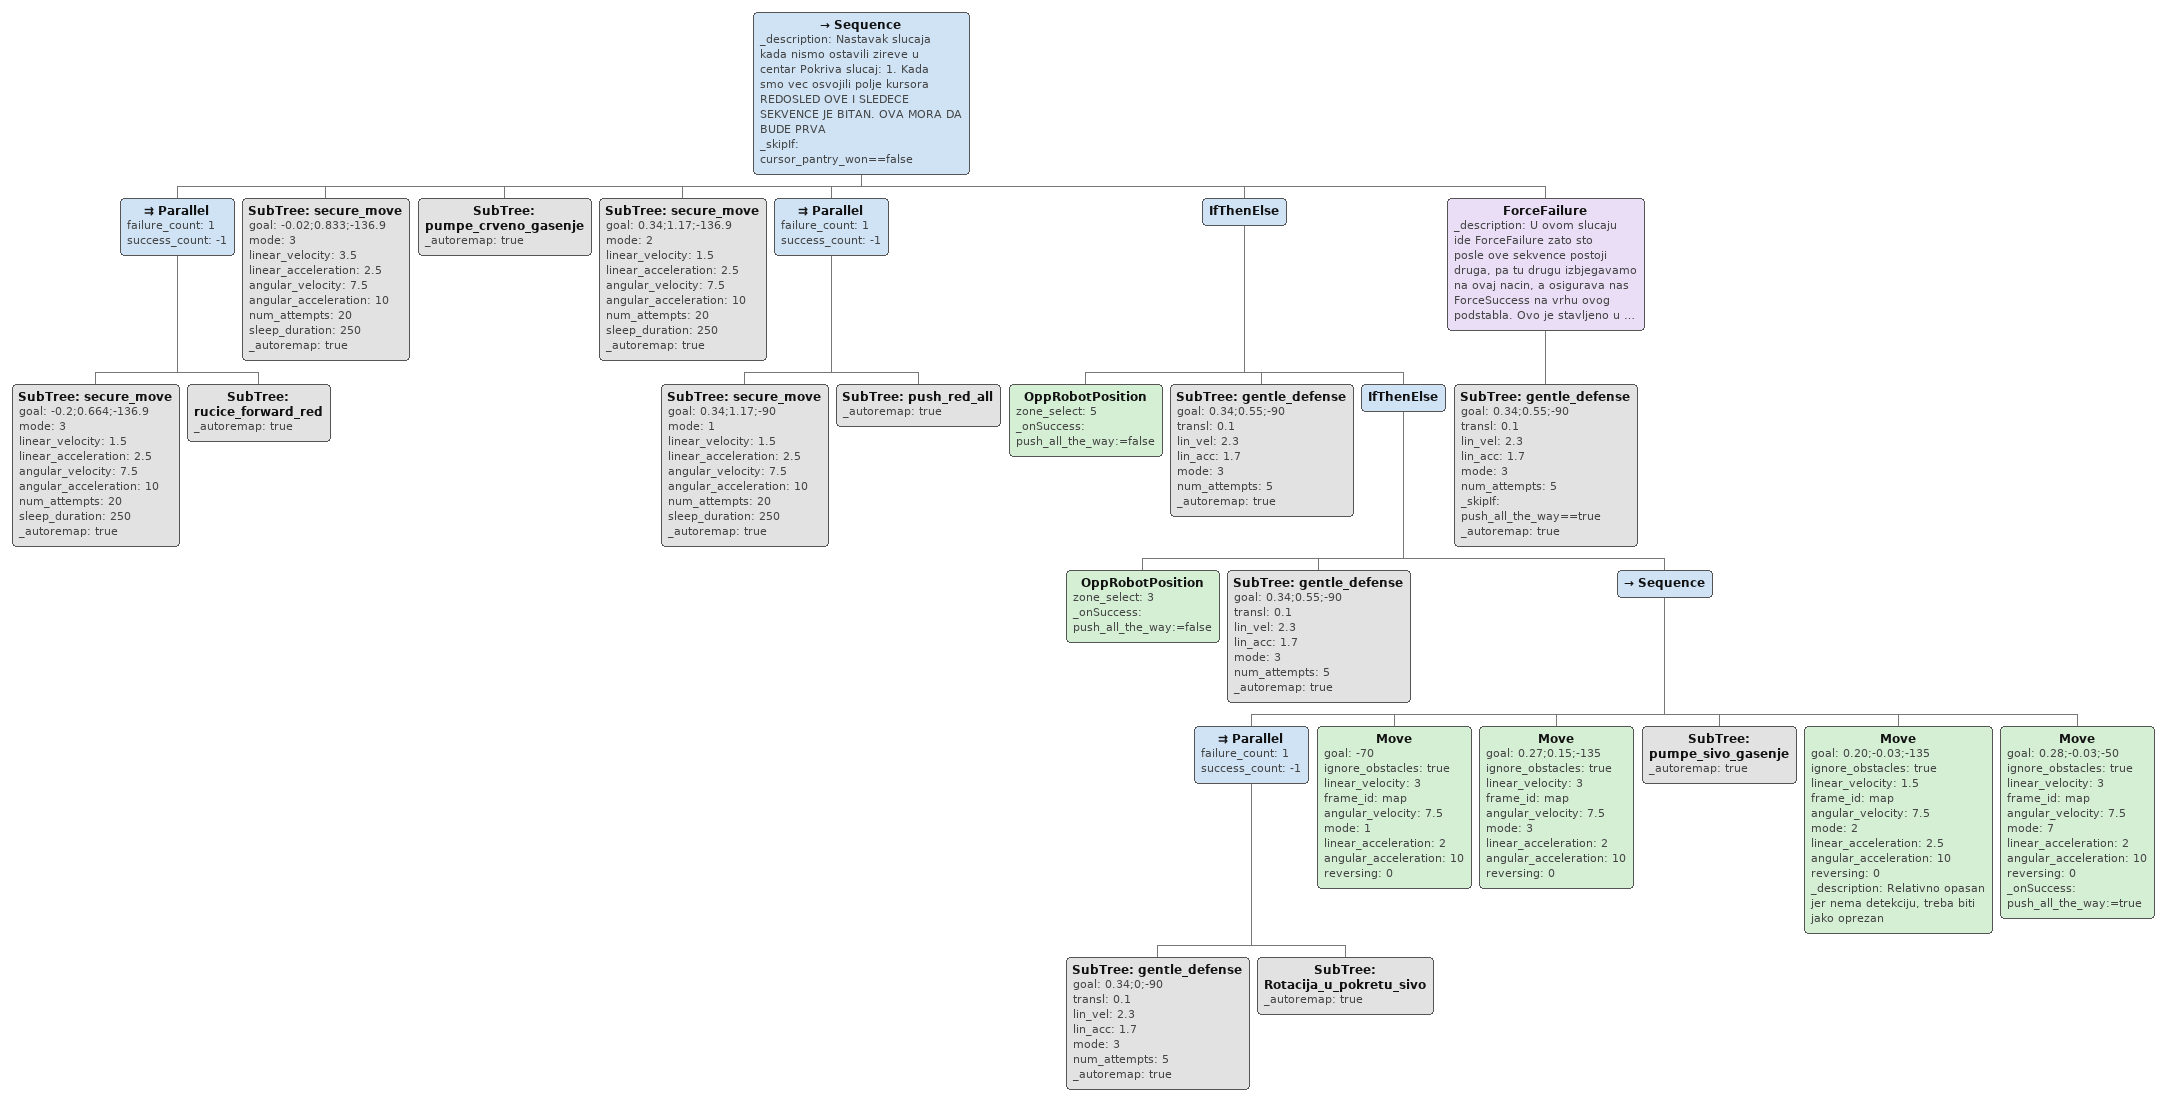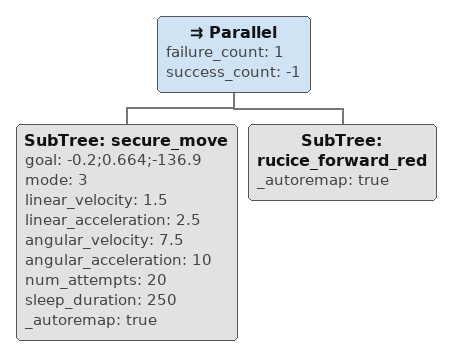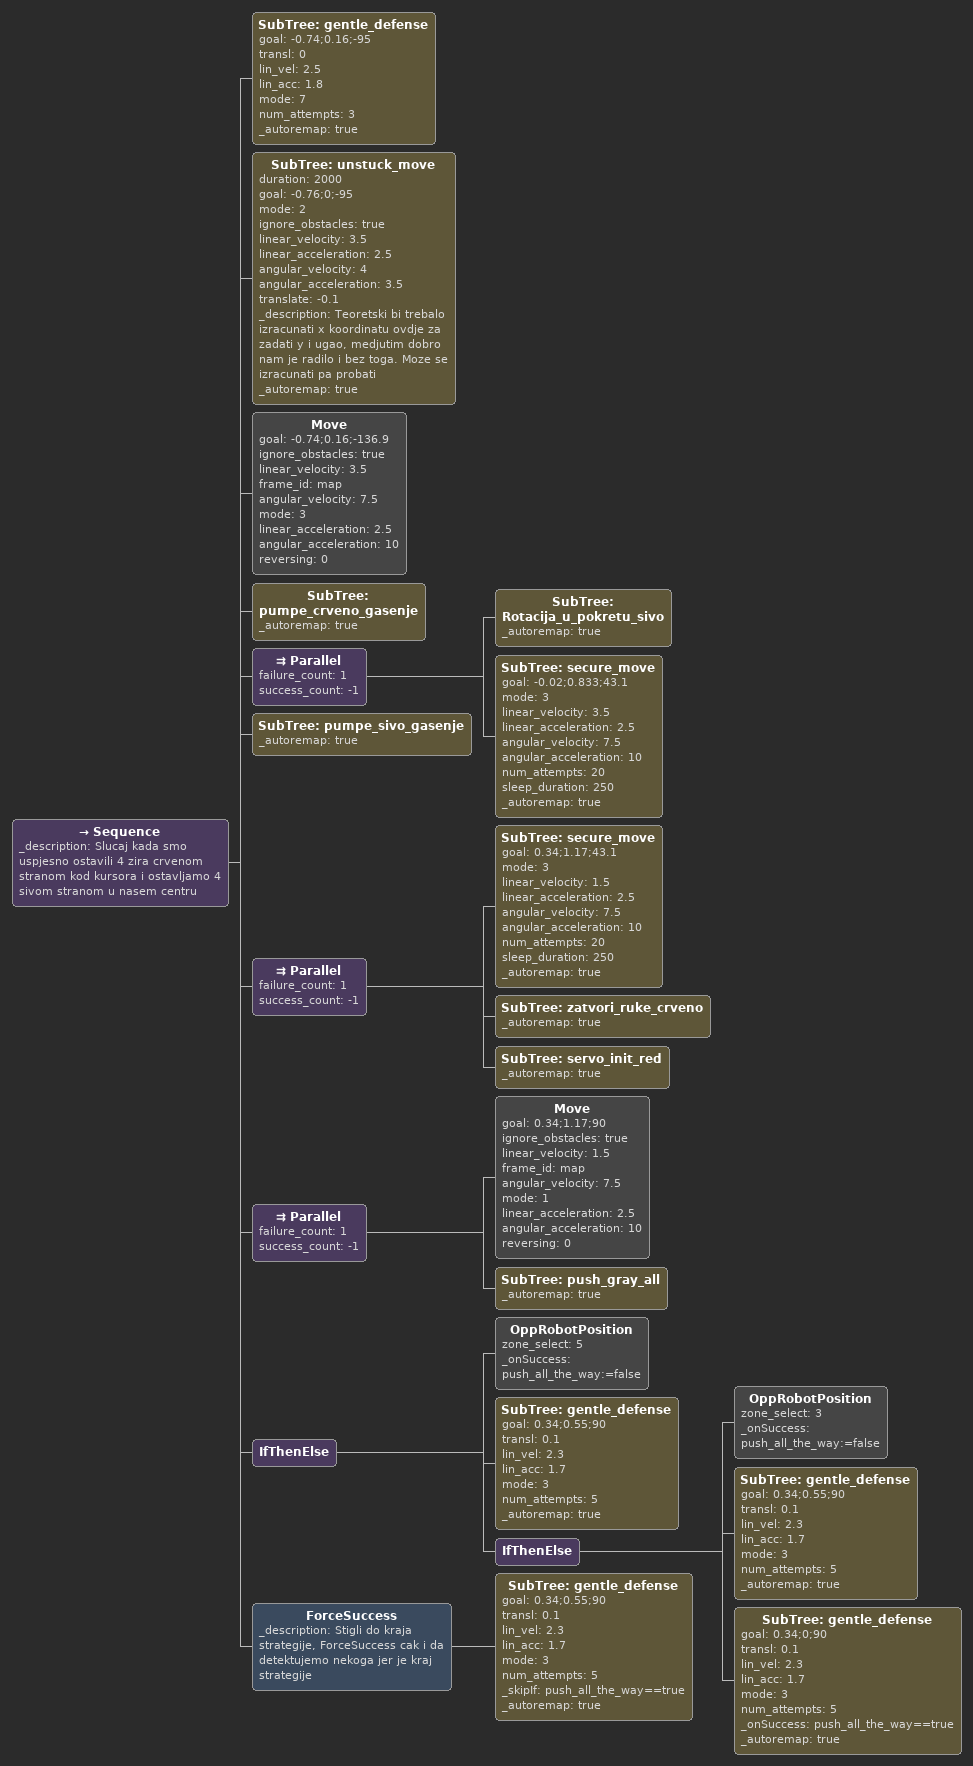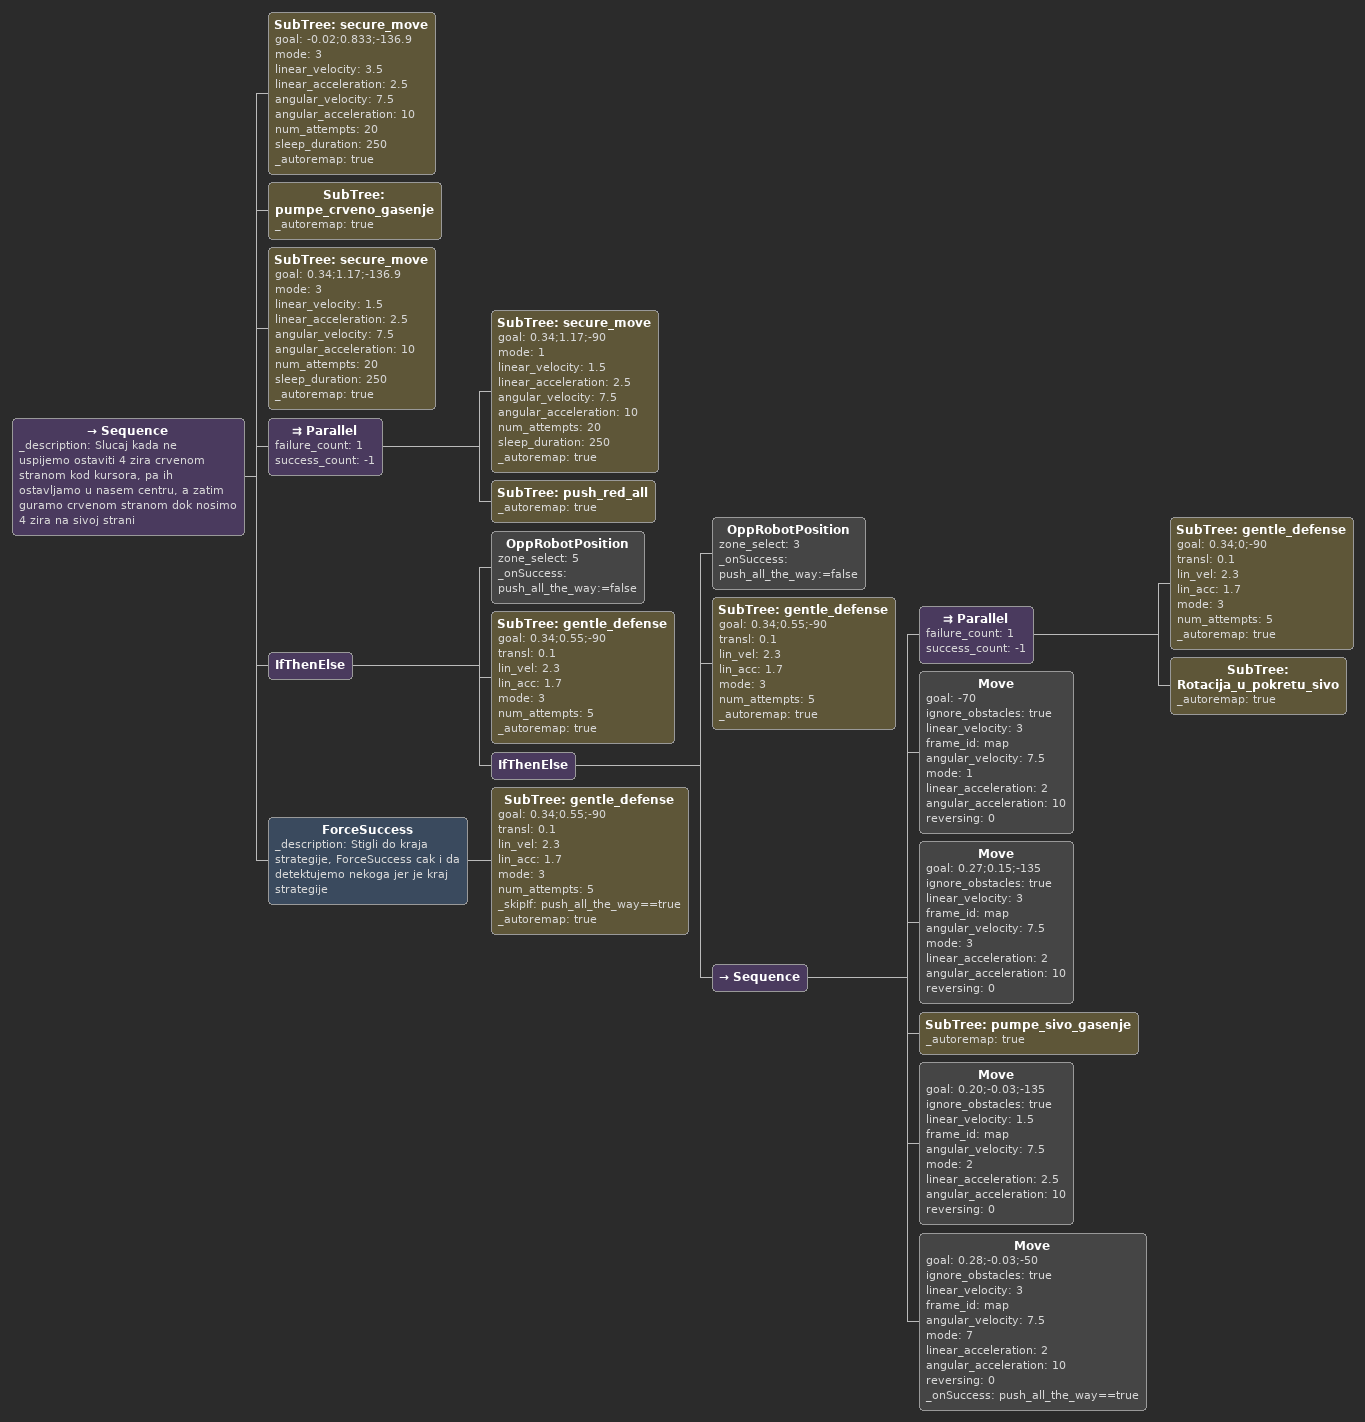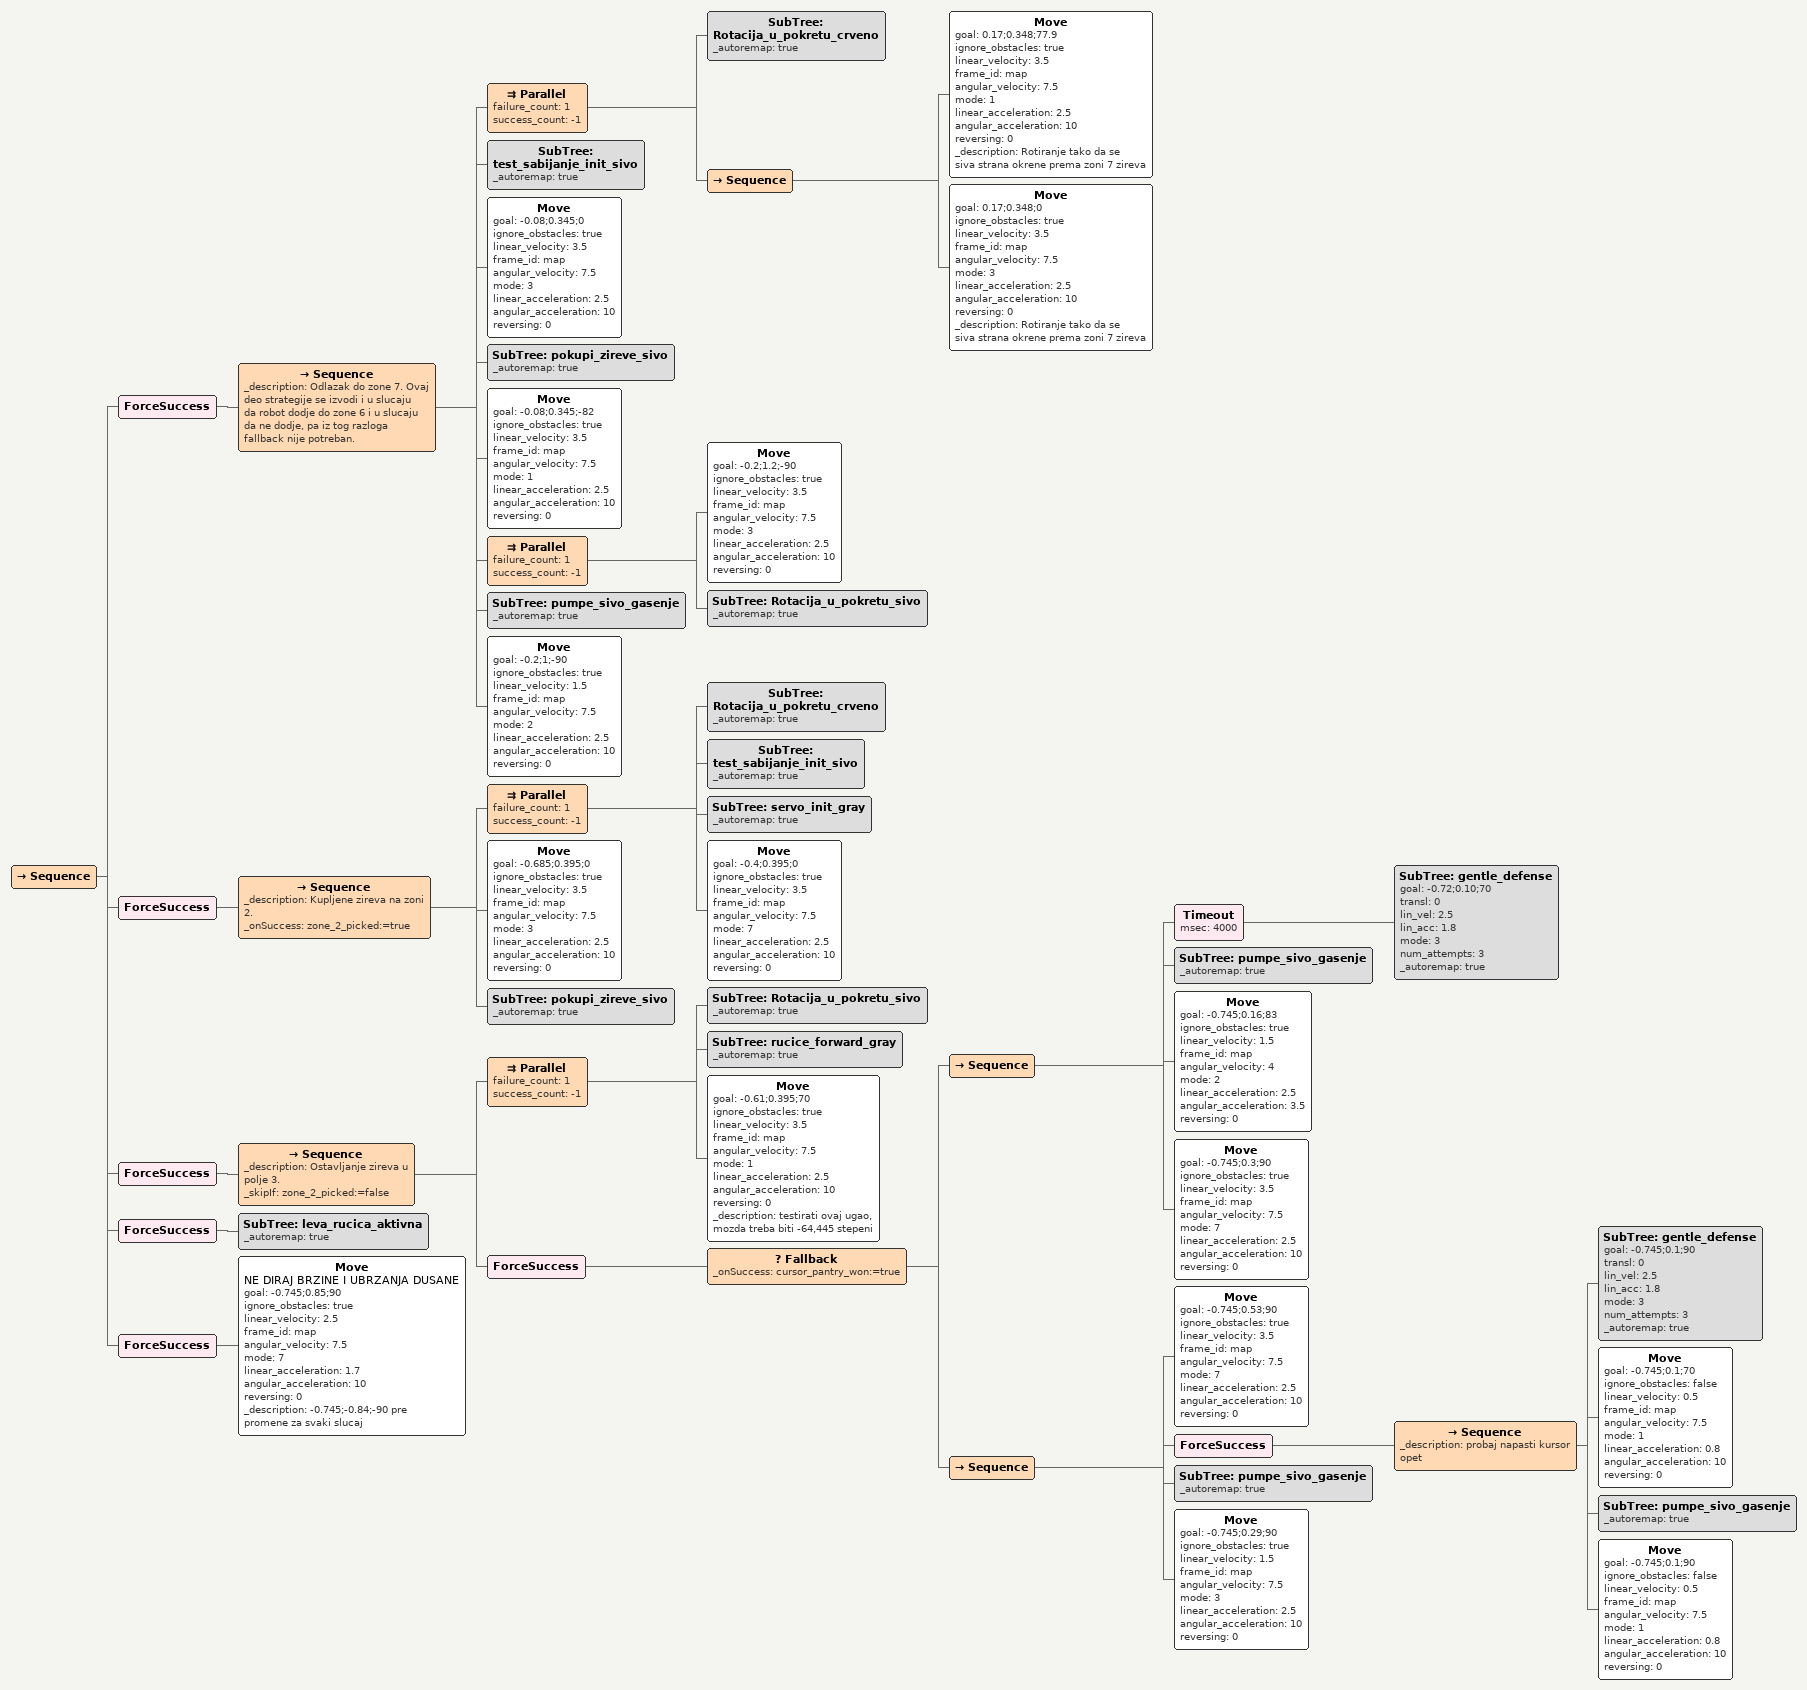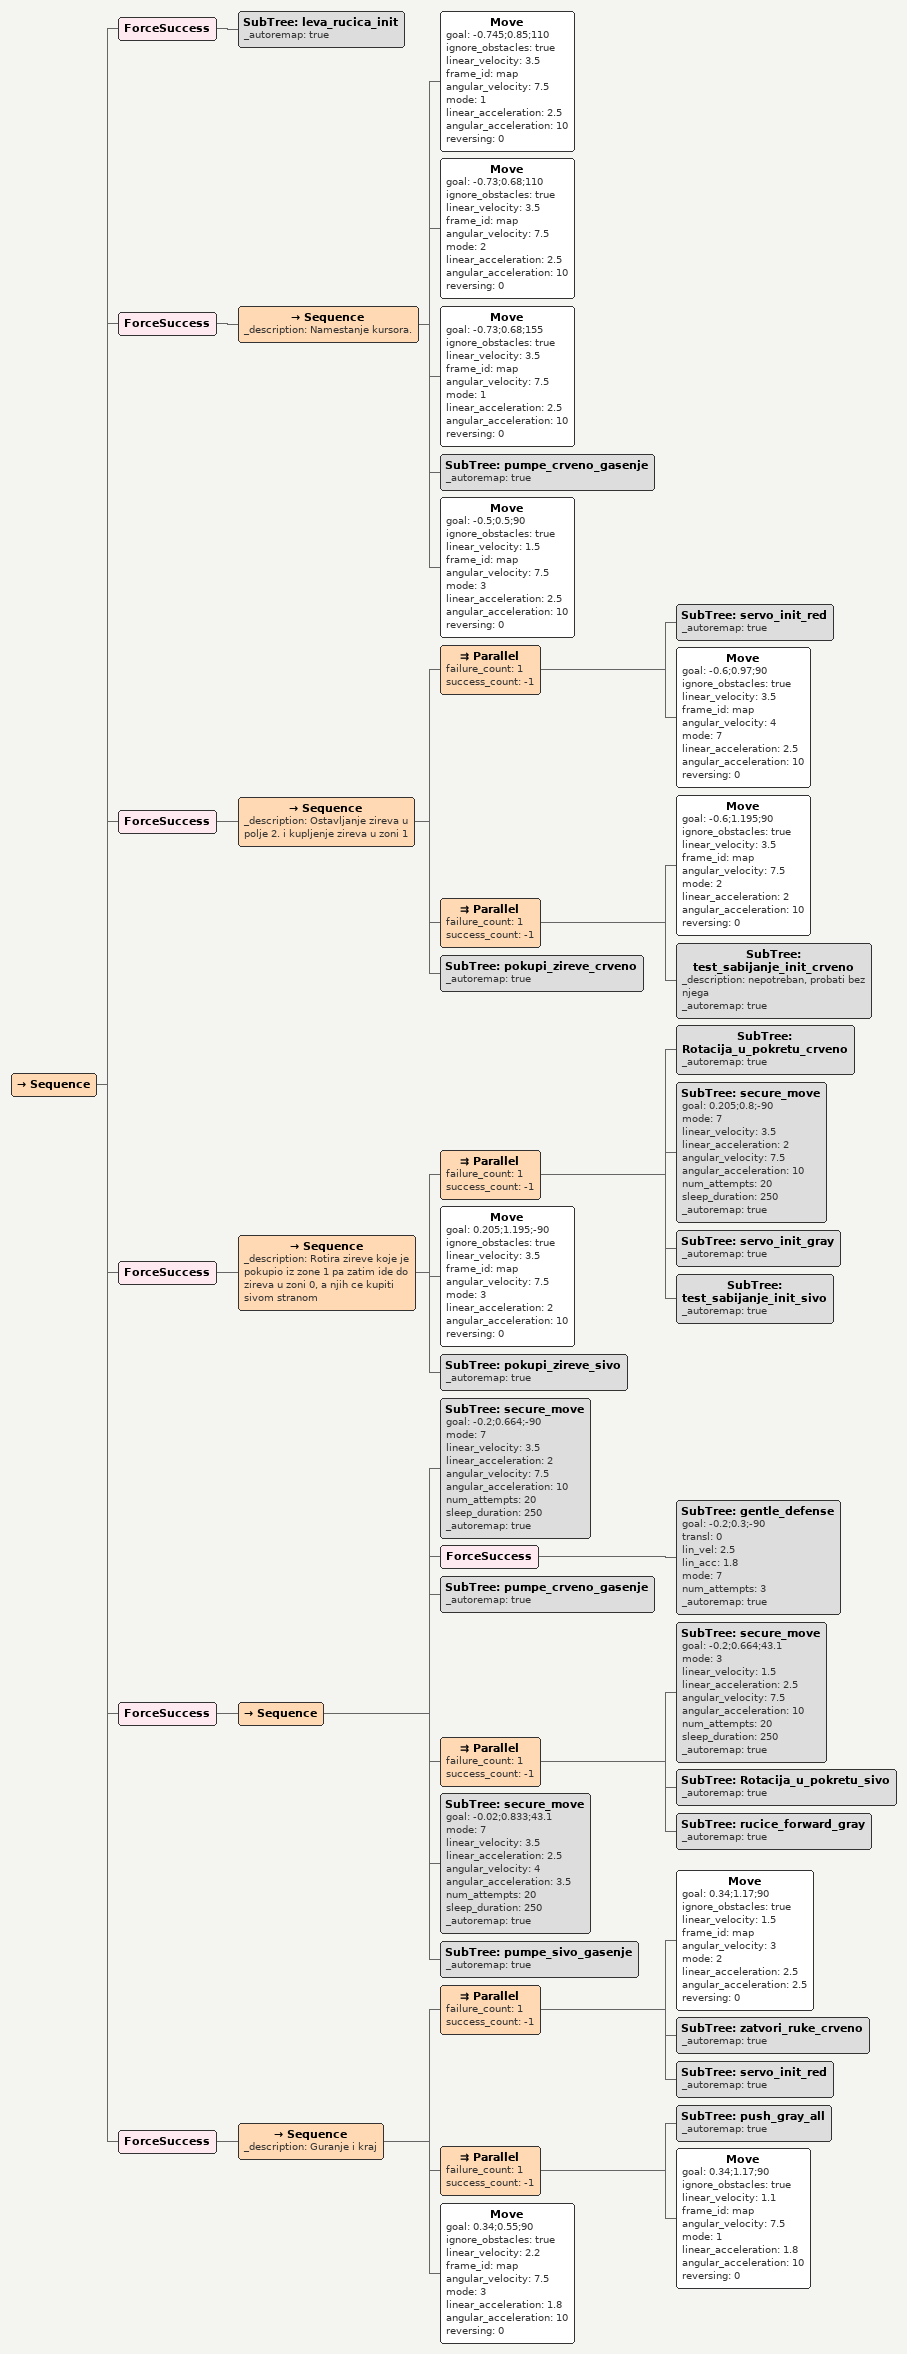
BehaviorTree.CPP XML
<Sequence _description="Nastavak slucaja kada nismo ostavili zireve u centar

Pokriva slucaj:
1. Kada smo vec osvojili polje kursora

REDOSLED OVE I SLEDECE SEKVENCE JE BITAN. OVA MORA DA BUDE PRVA" _skipIf="cursor_pantry_won==false">
              <Parallel failure_count="1" success_count="-1">
                <SubTree ID="secure_move" goal="-0.2;0.664;-136.9" mode="3" linear_velocity="1.5" linear_acceleration="2.5" angular_velocity="7.5" angular_acceleration="10" num_attempts="20" sleep_duration="250" _autoremap="true"/>
                <SubTree ID="rucice_forward_red" _autoremap="true"/>
              </Parallel>
              <SubTree ID="secure_move" goal="-0.02;0.833;-136.9" mode="3" linear_velocity="3.5" linear_acceleration="2.5" angular_velocity="7.5" angular_acceleration="10" num_attempts="20" sleep_duration="250" _autoremap="true"/>
              <SubTree ID="pumpe_crveno_gasenje" _autoremap="true"/>
              <SubTree ID="secure_move" goal="0.34;1.17;-136.9" mode="2" linear_velocity="1.5" linear_acceleration="2.5" angular_velocity="7.5" angular_acceleration="10" num_attempts="20" sleep_duration="250" _autoremap="true"/>
              <Parallel failure_count="1" success_count="-1">
                <SubTree ID="secure_move" goal="0.34;1.17;-90" mode="1" linear_velocity="1.5" linear_acceleration="2.5" angular_velocity="7.5" angular_acceleration="10" num_attempts="20" sleep_duration="250" _autoremap="true"/>
                <SubTree ID="push_red_all" _autoremap="true"/>
              </Parallel>
              <IfThenElse>
                <OppRobotPosition zone_select="5" _onSuccess="push_all_the_way:=false"/>
                <SubTree ID="gentle_defense" goal="0.34;0.55;-90" transl="0.1" lin_vel="2.3" lin_acc="1.7" mode="3" num_attempts="5" _autoremap="true"/>
                <IfThenElse>
                  <OppRobotPosition zone_select="3" _onSuccess="push_all_the_way:=false"/>
                  <SubTree ID="gentle_defense" goal="0.34;0.55;-90" transl="0.1" lin_vel="2.3" lin_acc="1.7" mode="3" num_attempts="5" _autoremap="true"/>
                  <Sequence>
                    <Parallel failure_count="1" success_count="-1">
                      <SubTree ID="gentle_defense" goal="0.34;0;-90" transl="0.1" lin_vel="2.3" lin_acc="1.7" mode="3" num_attempts="5" _autoremap="true"/>
                      <SubTree ID="Rotacija_u_pokretu_sivo" _autoremap="true"/>
                    </Parallel>
                    <Move goal="-70" ignore_obstacles="true" linear_velocity="3" frame_id="map" angular_velocity="7.5" mode="1" linear_acceleration="2" angular_acceleration="10" reversing="0"/>
                    <Move goal="0.27;0.15;-135" ignore_obstacles="true" linear_velocity="3" frame_id="map" angular_velocity="7.5" mode="3" linear_acceleration="2" angular_acceleration="10" reversing="0"/>
                    <SubTree ID="pumpe_sivo_gasenje" _autoremap="true"/>
                    <Move goal="0.20;-0.03;-135" ignore_obstacles="true" linear_velocity="1.5" frame_id="map" angular_velocity="7.5" mode="2" linear_acceleration="2.5" angular_acceleration="10" reversing="0" _description="Relativno opasan jer nema detekciju, treba biti jako oprezan"/>
                    <Move goal="0.28;-0.03;-50" ignore_obstacles="true" linear_velocity="3" frame_id="map" angular_velocity="7.5" mode="7" linear_acceleration="2" angular_acceleration="10" reversing="0" _onSuccess="push_all_the_way:=true"/>
                  </Sequence>
                </IfThenElse>
              </IfThenElse>
              <ForceFailure _description="U ovom slucaju ide ForceFailure zato sto posle ove sekvence postoji druga, pa tu drugu izbjegavamo na ovaj nacin, a osigurava nas ForceSuccess na vrhu ovog podstabla. Ovo je stavljeno u slucaju da dodjemo do zeljene koordinate">
                <SubTree ID="gentle_defense" goal="0.34;0.55;-90" transl="0.1" lin_vel="2.3" lin_acc="1.7" mode="3" num_attempts="5" _skipIf="push_all_the_way==true" _autoremap="true"/>
              </ForceFailure>
            </Sequence>

<Parallel failure_count="1" success_count="-1">
  <SubTree ID="secure_move" goal="-0.2;0.664;-136.9" mode="3" linear_velocity="1.5" linear_acceleration="2.5" angular_velocity="7.5" angular_acceleration="10" num_attempts="20" sleep_duration="250" _autoremap="true"/>
  <SubTree ID="rucice_forward_red" _autoremap="true"/>
</Parallel>

<Sequence _description="Slucaj kada smo uspjesno ostavili 4 zira crvenom stranom kod kursora i ostavljamo 4 sivom stranom u nasem centru">
  <SubTree ID="gentle_defense" goal="-0.74;0.16;-95" transl="0" lin_vel="2.5" lin_acc="1.8" mode="7" num_attempts="3" _autoremap="true"/>
  <SubTree ID="unstuck_move" duration="2000" goal="-0.76;0;-95" mode="2" ignore_obstacles="true" linear_velocity="3.5" linear_acceleration="2.5" angular_velocity="4" angular_acceleration="3.5" translate="-0.1" _description="Teoretski bi trebalo izracunati x koordinatu ovdje za zadati y i ugao, medjutim dobro nam je radilo i bez toga. Moze se izracunati pa probati" _autoremap="true"/>
  <Move goal="-0.74;0.16;-136.9" ignore_obstacles="true" linear_velocity="3.5" frame_id="map" angular_velocity="7.5" mode="3" linear_acceleration="2.5" angular_acceleration="10" reversing="0"/>
  <SubTree ID="pumpe_crveno_gasenje" _autoremap="true"/>
  <Parallel failure_count="1" success_count="-1">
    <SubTree ID="Rotacija_u_pokretu_sivo" _autoremap="true"/>
    <SubTree ID="secure_move" goal="-0.02;0.833;43.1" mode="3" linear_velocity="3.5" linear_acceleration="2.5" angular_velocity="7.5" angular_acceleration="10" num_attempts="20" sleep_duration="250" _autoremap="true"/>
  </Parallel>
  <SubTree ID="pumpe_sivo_gasenje" _autoremap="true"/>
  <Parallel failure_count="1" success_count="-1">
    <SubTree ID="secure_move" goal="0.34;1.17;43.1" mode="3" linear_velocity="1.5" linear_acceleration="2.5" angular_velocity="7.5" angular_acceleration="10" num_attempts="20" sleep_duration="250" _autoremap="true"/>
    <SubTree ID="zatvori_ruke_crveno" _autoremap="true"/>
    <SubTree ID="servo_init_red" _autoremap="true"/>
  </Parallel>
  <Parallel failure_count="1" success_count="-1">
    <Move goal="0.34;1.17;90" ignore_obstacles="true" linear_velocity="1.5" frame_id="map" angular_velocity="7.5" mode="1" linear_acceleration="2.5" angular_acceleration="10" reversing="0"/>
    <SubTree ID="push_gray_all" _autoremap="true"/>
  </Parallel>
  <IfThenElse>
    <OppRobotPosition zone_select="5" _onSuccess="push_all_the_way:=false"/>
    <SubTree ID="gentle_defense" goal="0.34;0.55;90" transl="0.1" lin_vel="2.3" lin_acc="1.7" mode="3" num_attempts="5" _autoremap="true"/>
    <IfThenElse>
      <OppRobotPosition zone_select="3" _onSuccess="push_all_the_way:=false"/>
      <SubTree ID="gentle_defense" goal="0.34;0.55;90" transl="0.1" lin_vel="2.3" lin_acc="1.7" mode="3" num_attempts="5" _autoremap="true"/>
      <SubTree ID="gentle_defense" goal="0.34;0;90" transl="0.1" lin_vel="2.3" lin_acc="1.7" mode="3" num_attempts="5" _onSuccess="push_all_the_way==true" _autoremap="true"/>
    </IfThenElse>
  </IfThenElse>
  <ForceSuccess _description="Stigli do kraja strategije, ForceSuccess cak i da detektujemo nekoga jer je kraj strategije">
    <SubTree ID="gentle_defense" goal="0.34;0.55;90" transl="0.1" lin_vel="2.3" lin_acc="1.7" mode="3" num_attempts="5" _skipIf="push_all_the_way==true" _autoremap="true"/>
  </ForceSuccess>
</Sequence>

<Sequence _description="Slucaj kada ne uspijemo ostaviti 4 zira crvenom stranom kod kursora, pa ih ostavljamo u nasem centru, a zatim guramo crvenom stranom dok nosimo 4 zira na sivoj strani">
  <SubTree ID="secure_move" goal="-0.02;0.833;-136.9" mode="3" linear_velocity="3.5" linear_acceleration="2.5" angular_velocity="7.5" angular_acceleration="10" num_attempts="20" sleep_duration="250" _autoremap="true"/>
  <SubTree ID="pumpe_crveno_gasenje" _autoremap="true"/>
  <SubTree ID="secure_move" goal="0.34;1.17;-136.9" mode="3" linear_velocity="1.5" linear_acceleration="2.5" angular_velocity="7.5" angular_acceleration="10" num_attempts="20" sleep_duration="250" _autoremap="true"/>
  <Parallel failure_count="1" success_count="-1">
    <SubTree ID="secure_move" goal="0.34;1.17;-90" mode="1" linear_velocity="1.5" linear_acceleration="2.5" angular_velocity="7.5" angular_acceleration="10" num_attempts="20" sleep_duration="250" _autoremap="true"/>
    <SubTree ID="push_red_all" _autoremap="true"/>
  </Parallel>
  <IfThenElse>
    <OppRobotPosition zone_select="5" _onSuccess="push_all_the_way:=false"/>
    <SubTree ID="gentle_defense" goal="0.34;0.55;-90" transl="0.1" lin_vel="2.3" lin_acc="1.7" mode="3" num_attempts="5" _autoremap="true"/>
    <IfThenElse>
      <OppRobotPosition zone_select="3" _onSuccess="push_all_the_way:=false"/>
      <SubTree ID="gentle_defense" goal="0.34;0.55;-90" transl="0.1" lin_vel="2.3" lin_acc="1.7" mode="3" num_attempts="5" _autoremap="true"/>
      <Sequence>
        <Parallel failure_count="1" success_count="-1">
          <SubTree ID="gentle_defense" goal="0.34;0;-90" transl="0.1" lin_vel="2.3" lin_acc="1.7" mode="3" num_attempts="5" _autoremap="true"/>
          <SubTree ID="Rotacija_u_pokretu_sivo" _autoremap="true"/>
        </Parallel>
        <Move goal="-70" ignore_obstacles="true" linear_velocity="3" frame_id="map" angular_velocity="7.5" mode="1" linear_acceleration="2" angular_acceleration="10" reversing="0"/>
        <Move goal="0.27;0.15;-135" ignore_obstacles="true" linear_velocity="3" frame_id="map" angular_velocity="7.5" mode="3" linear_acceleration="2" angular_acceleration="10" reversing="0"/>
        <SubTree ID="pumpe_sivo_gasenje" _autoremap="true"/>
        <Move goal="0.20;-0.03;-135" ignore_obstacles="true" linear_velocity="1.5" frame_id="map" angular_velocity="7.5" mode="2" linear_acceleration="2.5" angular_acceleration="10" reversing="0"/>
        <Move goal="0.28;-0.03;-50" ignore_obstacles="true" linear_velocity="3" frame_id="map" angular_velocity="7.5" mode="7" linear_acceleration="2" angular_acceleration="10" reversing="0" _onSuccess="push_all_the_way==true"/>
      </Sequence>
    </IfThenElse>
  </IfThenElse>
  <ForceSuccess _description="Stigli do kraja strategije, ForceSuccess cak i da detektujemo nekoga jer je kraj strategije">
    <SubTree ID="gentle_defense" goal="0.34;0.55;-90" transl="0.1" lin_vel="2.3" lin_acc="1.7" mode="3" num_attempts="5" _skipIf="push_all_the_way==true" _autoremap="true"/>
  </ForceSuccess>
</Sequence>

<Sequence>
  <ForceSuccess>
    <Sequence _description="Odlazak do zone 7. Ovaj deo strategije se izvodi i u slucaju da robot dodje do zone 6 i u slucaju da ne dodje, pa iz tog razloga fallback nije potreban.">
      <Parallel failure_count="1" success_count="-1">
        <SubTree ID="Rotacija_u_pokretu_crveno" _autoremap="true"/>
        <Sequence>
          <Move goal="0.17;0.348;77.9" ignore_obstacles="true" linear_velocity="3.5" frame_id="map" angular_velocity="7.5" mode="1" linear_acceleration="2.5" angular_acceleration="10" reversing="0" _description="Rotiranje tako da se siva strana okrene prema zoni 7 zireva"/>
          <Move goal="0.17;0.348;0" ignore_obstacles="true" linear_velocity="3.5" frame_id="map" angular_velocity="7.5" mode="3" linear_acceleration="2.5" angular_acceleration="10" reversing="0" _description="Rotiranje tako da se siva strana okrene prema zoni 7 zireva"/>
        </Sequence>
      </Parallel>
      <SubTree ID="test_sabijanje_init_sivo" _autoremap="true"/>
      <Move goal="-0.08;0.345;0" ignore_obstacles="true" linear_velocity="3.5" frame_id="map" angular_velocity="7.5" mode="3" linear_acceleration="2.5" angular_acceleration="10" reversing="0"/>
      <SubTree ID="pokupi_zireve_sivo" _autoremap="true"/>
      <Move goal="-0.08;0.345;-82" ignore_obstacles="true" linear_velocity="3.5" frame_id="map" angular_velocity="7.5" mode="1" linear_acceleration="2.5" angular_acceleration="10" reversing="0"/>
      <Parallel failure_count="1" success_count="-1">
        <Move goal="-0.2;1.2;-90" ignore_obstacles="true" linear_velocity="3.5" frame_id="map" angular_velocity="7.5" mode="3" linear_acceleration="2.5" angular_acceleration="10" reversing="0"/>
        <SubTree ID="Rotacija_u_pokretu_sivo" _autoremap="true"/>
      </Parallel>
      <SubTree ID="pumpe_sivo_gasenje" _autoremap="true"/>
      <Move goal="-0.2;1;-90" ignore_obstacles="true" linear_velocity="1.5" frame_id="map" angular_velocity="7.5" mode="2" linear_acceleration="2.5" angular_acceleration="10" reversing="0"/>
    </Sequence>
  </ForceSuccess>
  <ForceSuccess>
    <Sequence _description="Kupljene zireva na zoni 2." _onSuccess="zone_2_picked:=true">
      <Parallel failure_count="1" success_count="-1">
        <SubTree ID="Rotacija_u_pokretu_crveno" _autoremap="true"/>
        <SubTree ID="test_sabijanje_init_sivo" _autoremap="true"/>
        <SubTree ID="servo_init_gray" _autoremap="true"/>
        <Move goal="-0.4;0.395;0" ignore_obstacles="true" linear_velocity="3.5" frame_id="map" angular_velocity="7.5" mode="7" linear_acceleration="2.5" angular_acceleration="10" reversing="0"/>
      </Parallel>
      <Move goal="-0.685;0.395;0" ignore_obstacles="true" linear_velocity="3.5" frame_id="map" angular_velocity="7.5" mode="3" linear_acceleration="2.5" angular_acceleration="10" reversing="0"/>
      <SubTree ID="pokupi_zireve_sivo" _autoremap="true"/>
    </Sequence>
  </ForceSuccess>
  <ForceSuccess>
    <Sequence _description="Ostavljanje zireva u polje 3." _skipIf="zone_2_picked:=false">
      <Parallel failure_count="1" success_count="-1">
        <SubTree ID="Rotacija_u_pokretu_sivo" _autoremap="true"/>
        <SubTree ID="rucice_forward_gray" _autoremap="true"/>
        <Move goal="-0.61;0.395;70" ignore_obstacles="true" linear_velocity="3.5" frame_id="map" angular_velocity="7.5" mode="1" linear_acceleration="2.5" angular_acceleration="10" reversing="0" _description="testirati ovaj ugao, mozda treba biti -64,445 stepeni"/>
      </Parallel>
      <ForceSuccess>
        <Fallback _onSuccess="cursor_pantry_won:=true">
          <Sequence>
            <Timeout msec="4000">
              <SubTree ID="gentle_defense" goal="-0.72;0.10;70" transl="0" lin_vel="2.5" lin_acc="1.8" mode="3" num_attempts="3" _autoremap="true"/>
            </Timeout>
            <SubTree ID="pumpe_sivo_gasenje" _autoremap="true"/>
            <Move goal="-0.745;0.16;83" ignore_obstacles="true" linear_velocity="1.5" frame_id="map" angular_velocity="4" mode="2" linear_acceleration="2.5" angular_acceleration="3.5" reversing="0"/>
            <Move goal="-0.745;0.3;90" ignore_obstacles="true" linear_velocity="3.5" frame_id="map" angular_velocity="7.5" mode="7" linear_acceleration="2.5" angular_acceleration="10" reversing="0"/>
          </Sequence>
          <Sequence>
            <Move goal="-0.745;0.53;90" ignore_obstacles="true" linear_velocity="3.5" frame_id="map" angular_velocity="7.5" mode="7" linear_acceleration="2.5" angular_acceleration="10" reversing="0"/>
            <ForceSuccess>
              <Sequence _description="probaj napasti kursor opet">
                <SubTree ID="gentle_defense" goal="-0.745;0.1;90" transl="0" lin_vel="2.5" lin_acc="1.8" mode="3" num_attempts="3" _autoremap="true"/>
                <Move goal="-0.745;0.1;70" ignore_obstacles="false" linear_velocity="0.5" frame_id="map" angular_velocity="7.5" mode="1" linear_acceleration="0.8" angular_acceleration="10" reversing="0"/>
                <SubTree ID="pumpe_sivo_gasenje" _autoremap="true"/>
                <Move goal="-0.745;0.1;90" ignore_obstacles="false" linear_velocity="0.5" frame_id="map" angular_velocity="7.5" mode="1" linear_acceleration="0.8" angular_acceleration="10" reversing="0"/>
              </Sequence>
            </ForceSuccess>
            <SubTree ID="pumpe_sivo_gasenje" _autoremap="true"/>
            <Move goal="-0.745;0.29;90" ignore_obstacles="true" linear_velocity="1.5" frame_id="map" angular_velocity="7.5" mode="3" linear_acceleration="2.5" angular_acceleration="10" reversing="0"/>
          </Sequence>
        </Fallback>
      </ForceSuccess>
    </Sequence>
  </ForceSuccess>
  <ForceSuccess>
    <SubTree ID="leva_rucica_aktivna" _autoremap="true"/>
  </ForceSuccess>
  <ForceSuccess>
    <Move name="NE DIRAJ BRZINE I UBRZANJA DUSANE" goal="-0.745;0.85;90" ignore_obstacles="true" linear_velocity="2.5" frame_id="map" angular_velocity="7.5" mode="7" linear_acceleration="1.7" angular_acceleration="10" reversing="0" _description="-0.745;-0.84;-90 pre promene za svaki slucaj"/>
  </ForceSuccess>
</Sequence>

<Sequence>
      <ForceSuccess>
        <SubTree ID="leva_rucica_init" _autoremap="true"/>
      </ForceSuccess>
      <ForceSuccess>
        <Sequence _description="Namestanje kursora.">
          <Move goal="-0.745;0.85;110" ignore_obstacles="true" linear_velocity="3.5" frame_id="map" angular_velocity="7.5" mode="1" linear_acceleration="2.5" angular_acceleration="10" reversing="0"/>
          <Move goal="-0.73;0.68;110" ignore_obstacles="true" linear_velocity="3.5" frame_id="map" angular_velocity="7.5" mode="2" linear_acceleration="2.5" angular_acceleration="10" reversing="0"/>
          <Move goal="-0.73;0.68;155" ignore_obstacles="true" linear_velocity="3.5" frame_id="map" angular_velocity="7.5" mode="1" linear_acceleration="2.5" angular_acceleration="10" reversing="0"/>
          <SubTree ID="pumpe_crveno_gasenje" _autoremap="true"/>
          <Move goal="-0.5;0.5;90" ignore_obstacles="true" linear_velocity="1.5" frame_id="map" angular_velocity="7.5" mode="3" linear_acceleration="2.5" angular_acceleration="10" reversing="0"/>
        </Sequence>
      </ForceSuccess>
      <ForceSuccess>
        <Sequence _description="Ostavljanje zireva u polje 2. i kupljenje zireva u zoni 1">
          <Parallel failure_count="1" success_count="-1">
            <SubTree ID="servo_init_red" _autoremap="true"/>
            <Move goal="-0.6;0.97;90" ignore_obstacles="true" linear_velocity="3.5" frame_id="map" angular_velocity="4" mode="7" linear_acceleration="2.5" angular_acceleration="10" reversing="0"/>
          </Parallel>
          <Parallel failure_count="1" success_count="-1">
            <Move goal="-0.6;1.195;90" ignore_obstacles="true" linear_velocity="3.5" frame_id="map" angular_velocity="7.5" mode="2" linear_acceleration="2" angular_acceleration="10" reversing="0"/>
            <SubTree ID="test_sabijanje_init_crveno" _description="nepotreban, probati bez njega" _autoremap="true"/>
          </Parallel>
          <SubTree ID="pokupi_zireve_crveno" _autoremap="true"/>
        </Sequence>
      </ForceSuccess>
      <ForceSuccess>
        <Sequence _description="Rotira zireve koje je pokupio iz zone 1 pa zatim ide do zireva u zoni 0, a njih ce kupiti sivom stranom">
          <Parallel failure_count="1" success_count="-1">
            <SubTree ID="Rotacija_u_pokretu_crveno" _autoremap="true"/>
            <SubTree ID="secure_move" goal="0.205;0.8;-90" mode="7" linear_velocity="3.5" linear_acceleration="2" angular_velocity="7.5" angular_acceleration="10" num_attempts="20" sleep_duration="250" _autoremap="true"/>
            <SubTree ID="servo_init_gray" _autoremap="true"/>
            <SubTree ID="test_sabijanje_init_sivo" _autoremap="true"/>
          </Parallel>
          <Move goal="0.205;1.195;-90" ignore_obstacles="true" linear_velocity="3.5" frame_id="map" angular_velocity="7.5" mode="3" linear_acceleration="2" angular_acceleration="10" reversing="0"/>
          <SubTree ID="pokupi_zireve_sivo" _autoremap="true"/>
        </Sequence>
      </ForceSuccess>
      <ForceSuccess>
        <Sequence>
          <SubTree ID="secure_move" goal="-0.2;0.664;-90" mode="7" linear_velocity="3.5" linear_acceleration="2" angular_velocity="7.5" angular_acceleration="10" num_attempts="20" sleep_duration="250" _autoremap="true"/>
          <ForceSuccess>
            <SubTree ID="gentle_defense" goal="-0.2;0.3;-90" transl="0" lin_vel="2.5" lin_acc="1.8" mode="7" num_attempts="3" _autoremap="true"/>
          </ForceSuccess>
          <SubTree ID="pumpe_crveno_gasenje" _autoremap="true"/>
          <Parallel failure_count="1" success_count="-1">
            <SubTree ID="secure_move" goal="-0.2;0.664;43.1" mode="3" linear_velocity="1.5" linear_acceleration="2.5" angular_velocity="7.5" angular_acceleration="10" num_attempts="20" sleep_duration="250" _autoremap="true"/>
            <SubTree ID="Rotacija_u_pokretu_sivo" _autoremap="true"/>
            <SubTree ID="rucice_forward_gray" _autoremap="true"/>
          </Parallel>
          <SubTree ID="secure_move" goal="-0.02;0.833;43.1" mode="7" linear_velocity="3.5" linear_acceleration="2.5" angular_velocity="4" angular_acceleration="3.5" num_attempts="20" sleep_duration="250" _autoremap="true"/>
          <SubTree ID="pumpe_sivo_gasenje" _autoremap="true"/>
        </Sequence>
      </ForceSuccess>
      <ForceSuccess>
        <Sequence _description="Guranje i kraj
">
          <Parallel failure_count="1" success_count="-1">
            <Move goal="0.34;1.17;90" ignore_obstacles="true" linear_velocity="1.5" frame_id="map" angular_velocity="3" mode="2" linear_acceleration="2.5" angular_acceleration="2.5" reversing="0"/>
            <SubTree ID="zatvori_ruke_crveno" _autoremap="true"/>
            <SubTree ID="servo_init_red" _autoremap="true"/>
          </Parallel>
          <Parallel failure_count="1" success_count="-1">
            <SubTree ID="push_gray_all" _autoremap="true"/>
            <Move goal="0.34;1.17;90" ignore_obstacles="true" linear_velocity="1.1" frame_id="map" angular_velocity="7.5" mode="1" linear_acceleration="1.8" angular_acceleration="10" reversing="0"/>
          </Parallel>
          <Move goal="0.34;0.55;90" ignore_obstacles="true" linear_velocity="2.2" frame_id="map" angular_velocity="7.5" mode="3" linear_acceleration="1.8" angular_acceleration="10" reversing="0"/>
        </Sequence>
      </ForceSuccess>
    </Sequence>
